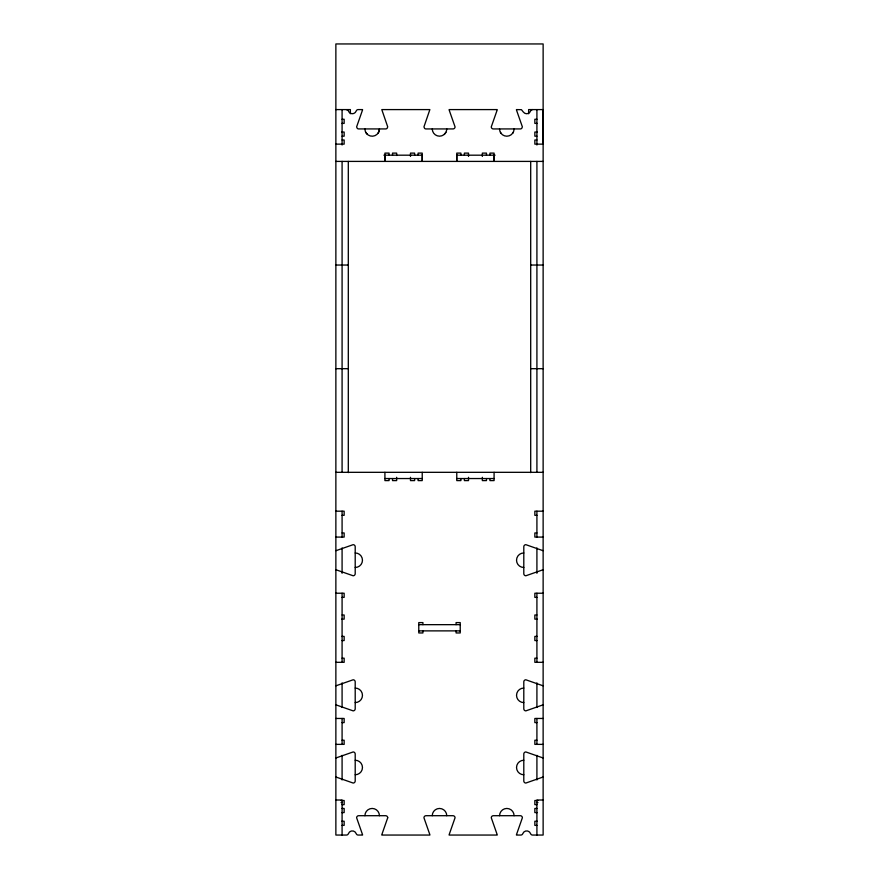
<?xml version="1.0" encoding="UTF-8"?>
<svg xmlns="http://www.w3.org/2000/svg" width="879" height="879" viewBox="0 0 879 879"><rect width="100%" height="100%" fill="white"/><g stroke="black" fill="none" stroke-linecap="round" stroke-linejoin="round"><path stroke-width="1.32" d="M384.914 155.187L384.914 161.406L384.914 153.111L389.067 153.111L389.067 155.187M422.228 155.187L422.228 161.406L422.228 153.111L418.085 153.111L418.085 155.187M456.772 155.187L456.772 161.406L456.772 153.111L460.915 153.111L460.915 155.187M494.086 155.187L494.086 161.406L494.086 153.111L489.933 153.111L489.933 155.187M377.893 133.388L378.552 132.388A7.285 7.285 0 0 0 379.42 128.927L379.288 130.345A7.252 7.252 0 0 1 364.917 128.927M445.884 132.388L444.411 134.267M512.556 133.388L513.215 132.388M335.866 109.589L350.369 109.589L350.369 113.732M342.085 119.258L344.15 119.258L344.15 123.401L341.788 123.401M536.915 119.258L534.85 119.258L534.85 123.401L537.212 123.401M341.788 132.037L344.15 132.037L344.15 136.19L342.085 136.19M537.212 132.037L534.85 132.037L534.85 136.19L536.915 136.19M342.085 139.992L344.15 139.992L344.15 144.134L335.866 144.134M536.915 139.992L534.85 139.992L534.85 144.134L543.134 144.134L543.134 109.589L528.631 109.589L528.631 113.732M383.903 155.187L422.338 155.187M456.662 155.187L495.097 155.187M335.866 161.406L543.134 161.406M335.866 265.04L348.304 265.04M530.696 265.04L543.134 265.04M335.866 368.686L348.304 368.686M530.696 368.686L543.134 368.686M335.866 472.32L543.134 472.32M384.914 478.539L422.228 478.539M456.772 478.539L494.086 478.539M335.866 511.182L344.15 511.182L344.15 515.325L342.085 515.325M543.134 511.182L534.85 511.182L534.85 515.325L536.915 515.325M342.085 532.949L344.15 532.949L344.15 537.091L335.866 537.091M536.915 532.949L534.85 532.949L534.85 537.091L543.134 537.091M335.866 593.226L344.15 593.226L344.15 597.379L342.085 597.379M543.134 593.226L534.85 593.226L534.85 597.379L536.915 597.379M342.085 614.992L344.15 614.992L344.15 619.135L341.788 619.135M536.915 614.992L534.85 614.992L534.85 619.135L537.212 619.135M418.778 624.661L460.222 624.661M418.778 630.88L460.222 630.88M341.788 636.407L344.15 636.407L344.15 640.56L342.085 640.56M537.212 636.407L534.85 636.407L534.85 640.56L536.915 640.56M342.085 658.173L344.15 658.173L344.15 662.316L335.866 662.316M536.915 658.173L534.85 658.173L534.85 662.316L543.134 662.316M335.866 718.462L344.15 718.462L344.15 722.604L342.085 722.604M543.134 718.462L534.85 718.462L534.85 722.604L536.915 722.604M342.085 740.217L344.15 740.217L344.15 744.37L335.866 744.37M536.915 740.217L534.85 740.217L534.85 744.37L543.134 744.37M335.866 800.011L342.085 800.011L342.085 835.05M543.134 800.011L536.915 800.011L536.915 835.05M341.041 800.505L344.15 800.505L344.15 804.648L342.085 804.648M537.959 800.505L534.85 800.505L534.85 804.648L536.915 804.648M341.041 802.582L342.085 802.582M536.915 802.582L537.959 802.582M342.085 808.449L344.15 808.449L344.15 812.592L341.788 812.592M536.915 808.449L534.85 808.449L534.85 812.592L537.212 812.592M341.788 821.228L344.15 821.228L344.15 825.381L342.085 825.381M537.212 821.228L534.85 821.228L534.85 825.381L536.915 825.381M346.458 109.589L348.117 110.424L348.985 112.062A4.142 4.142 0 0 0 356.226 110.974A2.077 2.077 0 0 1 358.182 109.589L362.544 109.589A2.055 2.055 0 0 1 362.467 110.183L356.621 126.862L357.237 128.323A2.066 2.066 0 0 0 358.698 128.927L385.639 128.927A2.077 2.077 0 0 0 387.112 128.323L387.716 126.862L381.794 109.589L429.875 109.589L423.953 126.862L424.557 128.323A2.077 2.077 0 0 0 426.029 128.938L452.971 128.927A2.088 2.088 0 0 0 454.432 128.334L454.707 127.993A2.088 2.088 0 0 0 455.047 126.862L449.213 110.183A2.066 2.066 0 0 1 449.125 109.589L497.206 109.589A2.055 2.055 0 0 1 497.118 110.183L491.284 126.862A2.077 2.077 0 0 0 491.625 127.993L491.888 128.323A2.077 2.077 0 0 0 493.361 128.938L520.302 128.927A2.077 2.077 0 0 0 521.763 128.323L522.379 126.862L516.533 110.183A2.066 2.066 0 0 1 516.456 109.589L521.434 109.677L523.357 112.062A4.142 4.142 0 0 0 530.597 110.974A2.077 2.077 0 0 1 532.553 109.589M367.257 134.267L365.796 132.388M500.448 132.388L501.107 133.388M536.915 109.589L536.915 145.002M536.915 161.406L536.915 472.32M536.915 511.182L536.915 537.091M536.915 547.914L536.915 573.284M536.915 593.226L536.915 662.316M536.915 682.873L536.915 707.474M536.915 718.462L536.915 744.37M536.915 755.347L536.915 779.959M530.696 161.406L530.696 472.616M494.086 472.32L494.086 480.604L489.933 480.604L489.933 478.539M486.483 155.187L486.483 153.111L482.34 153.111L482.34 156.429M486.483 478.539L486.483 480.604L482.34 480.604L482.34 477.297M468.518 156.429L468.518 153.111L464.376 153.111L464.376 155.187M468.518 477.297L468.518 480.604L464.376 480.604L464.376 478.539M460.915 478.539L460.915 480.604L456.772 480.604L456.772 472.32M456.08 624.661L456.08 622.596L460.222 622.596L460.222 632.957L456.08 632.957L456.08 630.88M422.92 624.661L422.92 622.596L418.778 622.596L418.778 632.957L422.92 632.957L422.92 630.88M422.228 472.32L422.228 480.604L418.085 480.604L418.085 478.539M414.624 155.187L414.624 153.111L410.482 153.111L410.482 156.429M414.624 478.539L414.624 480.604L410.482 480.604L410.482 477.297M396.66 155.484L396.66 153.111L392.517 153.111L392.517 155.187M396.66 477.297L396.66 480.604L392.517 480.604L392.517 478.539M389.067 478.539L389.067 480.604L384.914 480.604L384.914 472.32M348.304 161.406L348.304 472.616M342.085 109.589L342.085 145.002M342.085 161.406L342.085 472.32M342.085 511.182L342.085 537.091M342.085 547.914L342.085 573.284M342.085 593.226L342.085 662.316M342.085 682.873L342.085 707.474M342.085 718.462L342.085 744.37M342.085 755.347L342.085 779.959M335.866 550.606A2.077 2.077 0 0 0 336.459 550.518L353.138 544.672A2.077 2.077 0 0 1 355.204 546.749L355.204 573.69A2.077 2.077 0 0 1 353.138 575.767L336.459 569.933A2.077 2.077 0 0 0 335.866 569.845M543.134 550.606A2.077 2.077 0 0 1 542.541 550.518L525.862 544.672A2.077 2.077 0 0 0 523.796 546.749L523.796 573.69A2.077 2.077 0 0 0 525.862 575.767L542.541 569.933A2.077 2.077 0 0 1 543.134 569.845M355.204 552.968A7.252 7.252 0 0 1 362.467 560.22A7.252 7.252 0 0 1 355.204 567.471M523.796 567.471A7.252 7.252 0 0 1 516.533 560.22A7.252 7.252 0 0 1 523.796 552.968M499.58 815.701A7.252 7.252 0 0 1 506.831 808.449A7.252 7.252 0 0 1 514.083 815.701M432.248 815.701A7.252 7.252 0 0 1 439.5 808.449A7.252 7.252 0 0 1 446.752 815.701M364.917 815.701A7.252 7.252 0 0 1 372.169 808.449A7.252 7.252 0 0 1 379.42 815.701M335.866 685.708A2.077 2.077 0 0 0 336.459 685.62L353.138 679.786A2.077 2.077 0 0 1 355.204 681.851L355.204 708.804A2.077 2.077 0 0 1 353.138 710.869L336.459 705.035A2.077 2.077 0 0 0 335.866 704.947M355.204 688.07A7.252 7.252 0 0 1 362.467 695.333A7.252 7.252 0 0 1 355.204 702.585M335.866 757.874A2.077 2.077 0 0 0 336.459 757.786L353.138 751.952A2.077 2.077 0 0 1 355.204 754.028L355.204 780.97A2.077 2.077 0 0 1 353.138 783.046L336.459 777.201A2.077 2.077 0 0 0 335.866 777.113M355.204 760.247A7.252 7.252 0 0 1 362.467 767.499A7.252 7.252 0 0 1 355.204 774.751M543.134 777.113A2.077 2.077 0 0 0 542.541 777.201L525.862 783.046A2.077 2.077 0 0 1 523.796 780.97L523.796 754.028A2.077 2.077 0 0 1 525.862 751.952L542.541 757.786A2.077 2.077 0 0 0 543.134 757.874M543.134 704.947A2.077 2.077 0 0 0 542.541 705.035L525.862 710.869A2.077 2.077 0 0 1 523.796 708.804L523.796 681.851A2.077 2.077 0 0 1 525.862 679.786L542.541 685.62A2.077 2.077 0 0 0 543.134 685.708M523.796 774.751A7.252 7.252 0 0 1 516.533 767.499A7.252 7.252 0 0 1 523.796 760.247M523.796 702.585A7.252 7.252 0 0 1 516.533 695.333A7.252 7.252 0 0 1 523.796 688.07M514.083 128.927A7.274 7.274 0 0 1 506.798 136.201A7.274 7.274 0 0 1 499.525 128.927M446.752 128.927A7.241 7.241 0 0 1 439.522 136.179A7.241 7.241 0 0 1 432.281 128.938M387.716 817.778L381.882 834.457A2.077 2.077 0 0 0 381.794 835.05L429.875 835.05A2.077 2.077 0 0 0 429.787 834.457L423.953 817.778A2.077 2.077 0 0 1 426.029 815.701L452.971 815.701A2.077 2.077 0 0 1 455.047 817.778L449.213 834.457A2.077 2.077 0 0 0 449.125 835.05L497.206 835.05A2.077 2.077 0 0 0 497.118 834.457L491.284 817.778A2.077 2.077 0 0 1 493.361 815.701L520.302 815.701A2.077 2.077 0 0 1 522.379 817.778L516.533 834.457A2.077 2.077 0 0 0 516.456 835.05L520.818 835.05A2.077 2.077 0 0 0 522.774 833.666A4.142 4.142 0 0 1 530.597 833.666A2.077 2.077 0 0 0 532.553 835.05L543.134 835.05L543.134 43.95L335.866 43.95L335.866 835.05L346.458 835.05A2.077 2.077 0 0 0 348.403 833.666A4.142 4.142 0 0 1 356.226 833.666A2.077 2.077 0 0 0 358.182 835.05L362.555 835.05A2.077 2.077 0 0 0 362.467 834.457L356.621 817.778A2.077 2.077 0 0 1 358.698 815.701L385.639 815.701A2.077 2.077 0 0 1 387.716 817.778"/></g></svg>
